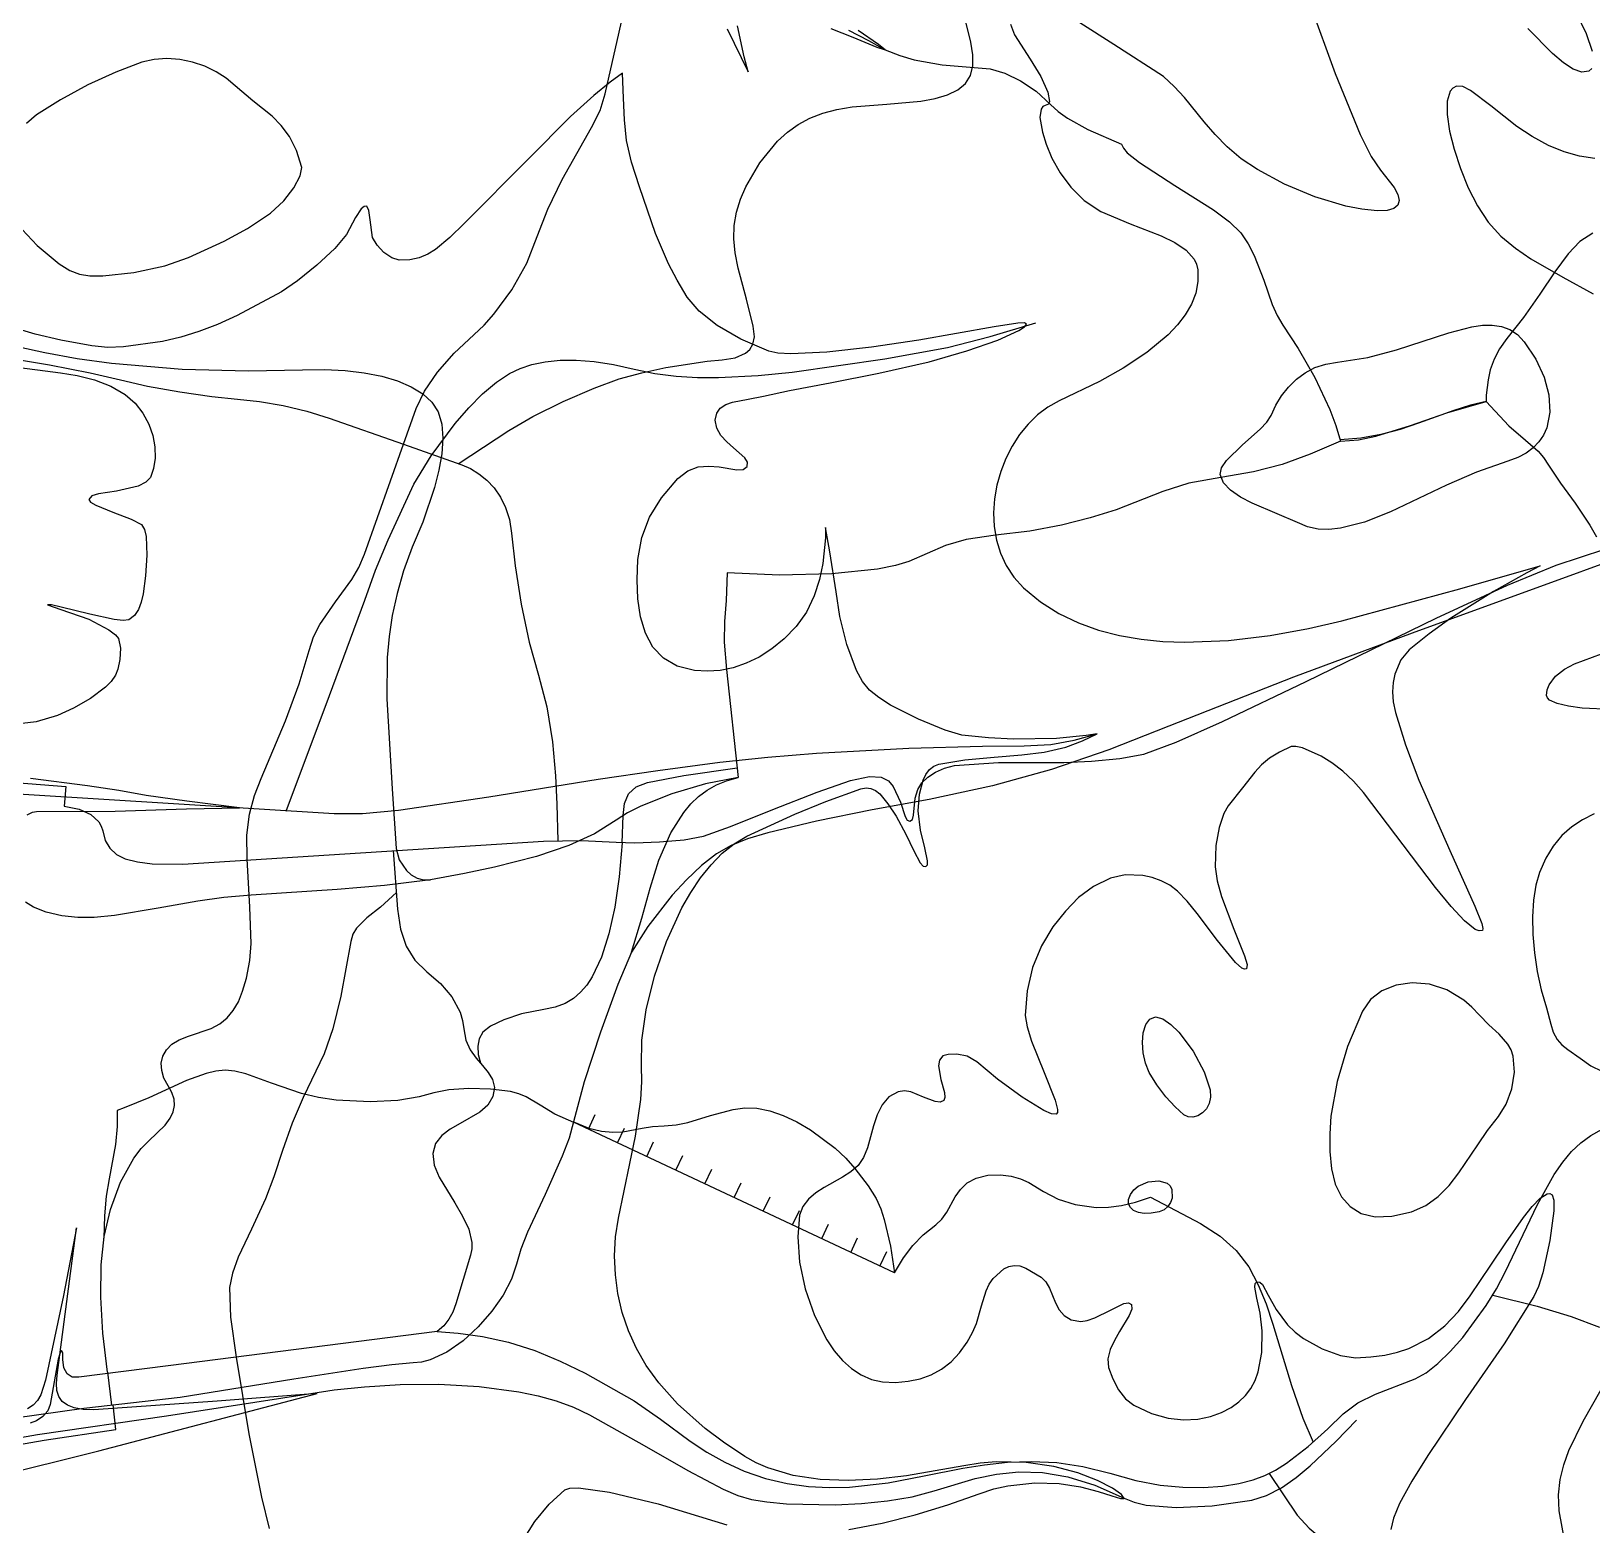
# Model space of a CAD drawing. Header units: inches. Extents: x 14835060 to 15200370, y 4673777 to 4962097.
# Drawn here: x 14957564 to 14982426, y 4764464 to 4788259 of the extents above; entities that cross this region are included whole.
import ezdxf

# ---------------------------------------------------------------- set-up
doc = ezdxf.new("R2010")
doc.units = ezdxf.units.IN
doc.header["$MEASUREMENT"] = 0
for name, color, linetype in [('1000m', 7, 'Continuous'), ('100m', 7, 'Continuous'), ('200m', 7, 'Continuous'), ('500m', 7, 'Continuous'), ('8x', 7, 'Continuous'), ('8xx', 7, 'Continuous'), ('8xxÃ¦Â·Âµ', 7, 'Continuous'), ('8xÃ¦Â·Âµ', 7, 'Continuous'), ('Ã¥Â·ÂžÃ¥Â¢Âƒ', 7, 'Continuous'), ('Ã¦Â²Â³Ã¥Â·ÂÃ£ÂƒÂ»Ã¦Â¹Â–Ã¦Â²Â¼', 7, 'Continuous'), ('Ã¦ÂžÂ—Ã©ÂÂ“', 7, 'Continuous'), ('Ã§Â¦Â¾Ã¥Â·ÂžÃ¥Â¸Â‚Ã©ÂÂ“', 7, 'Continuous'), ('Ã§ÂµÂ‚Ã¥ÂÂ—Ã§Â·Âš', 7, 'Continuous'), ('Ã§ÂºÂœÃ¨Â»ÂŠÃ£ÂƒÂ»Ã§Â´Â¢Ã©ÂÂ“', 7, 'Continuous'), ('Ã¨Â‡ÂªÃ¨Â½Â‰Ã¨Â»ÂŠÃ©ÂÂ“Ã£ÂƒÂ»Ã§Â™Â»Ã¥Â±Â±Ã©ÂÂ“', 7, 'Continuous')]:
    doc.layers.add(name, color=color, linetype=linetype)

msp = doc.modelspace()

# ---------------------------------------------------------------- linework, layer by layer
at = {"layer": '1000m'}
for points in [[(14982473, 4786233), (14982232, 4786269), (14981985, 4786336), (14981738, 4786436), (14981475, 4786581), (14981233, 4786743), (14980817, 4787068), (14980494, 4787313), (14980370, 4787376), (14980270, 4787383), (14980213, 4787353), (14980170, 4787302), (14980122, 4787146), (14980120, 4786930), (14980158, 4786668), (14980231, 4786377), (14980333, 4786071), (14980459, 4785765), (14980604, 4785475), (14980775, 4785218), (14980979, 4784995), (14981208, 4784802), (14981454, 4784632), (14981964, 4784341), (14982446, 4784075)], [(14978374, 4782986), (14978856, 4783059), (14979316, 4783180), (14980150, 4783455), (14980515, 4783549), (14980683, 4783573), (14980840, 4783576), (14980986, 4783555), (14981120, 4783507), (14981241, 4783427), (14981350, 4783312), (14981532, 4783035), (14981666, 4782749), (14981744, 4782464), (14981760, 4782190), (14981709, 4781938), (14981656, 4781823), (14981584, 4781717), (14981492, 4781621), (14981379, 4781537), (14981245, 4781466), (14981089, 4781410), (14980591, 4781235), (14980112, 4781026), (14979218, 4780603), (14978806, 4780439), (14978421, 4780339), (14978239, 4780320), (14978065, 4780327), (14977898, 4780363), (14977739, 4780430), (14977415, 4780571), (14977015, 4780739), (14976827, 4780837), (14976669, 4780945), (14976556, 4781065), (14976505, 4781198), (14976528, 4781305), (14976605, 4781422), (14976862, 4781670), (14977142, 4781917), (14977251, 4782031), (14977317, 4782135), (14977392, 4782299), (14977485, 4782451), (14977594, 4782590), (14977719, 4782713), (14977860, 4782817), (14978016, 4782899), (14978188, 4782956), (14978374, 4782986)], [(14981706, 4777676), (14981716, 4777765), (14981745, 4777847), (14981847, 4777986), (14981990, 4778096), (14982150, 4778178), (14982583, 4778338)], [(14982736, 4777450), (14982275, 4777474), (14982057, 4777503), (14981876, 4777546), (14981752, 4777603), (14981718, 4777638), (14981706, 4777676)], [(14982465, 4775791), (14982278, 4775697), (14982106, 4775582), (14981950, 4775443), (14981812, 4775277), (14981693, 4775084), (14981594, 4774858), (14981536, 4774653), (14981499, 4774415), (14981483, 4774151), (14981487, 4773870), (14981512, 4773576), (14981556, 4773279), (14981620, 4772986), (14981703, 4772702), (14981771, 4772441), (14981811, 4772313), (14981873, 4772196), (14981951, 4772108), (14982045, 4772035), (14982242, 4771896)], [(14980635, 4772582), (14980514, 4772712), (14980387, 4772822), (14980117, 4772985), (14979839, 4773075), (14979565, 4773099), (14979309, 4773063), (14979082, 4772972), (14978899, 4772831), (14978772, 4772648), (14978535, 4772082), (14978367, 4771528), (14978270, 4770973), (14978251, 4770693), (14978251, 4770408), (14978278, 4770133), (14978339, 4769892), (14978437, 4769690), (14978574, 4769532), (14978752, 4769424), (14978974, 4769370), (14979241, 4769378), (14979556, 4769451), (14979783, 4769552), (14979979, 4769695), (14980152, 4769871), (14980310, 4770072), (14980609, 4770518), (14980765, 4770746), (14980937, 4770966), (14981063, 4771165), (14981153, 4771411), (14981194, 4771676), (14981174, 4771932), (14981140, 4772029), (14981088, 4772119), (14980948, 4772278), (14980786, 4772428), (14980635, 4772582)], [(14975375, 4771670), (14975314, 4771818), (14975278, 4771982), (14975266, 4772148), (14975280, 4772303), (14975319, 4772432), (14975383, 4772520), (14975474, 4772555), (14975591, 4772522), (14975721, 4772432), (14975848, 4772310), (14976077, 4772007), (14976253, 4771680), (14976347, 4771394), (14976353, 4771278), (14976331, 4771176), (14976285, 4771091), (14976223, 4771025), (14976150, 4770979), (14976072, 4770958), (14975996, 4770963), (14975927, 4770997), (14975790, 4771121), (14975642, 4771284), (14975498, 4771471), (14975375, 4771670)], [(14982242, 4771896), (14982411, 4771776), (14982584, 4771689)], [(14975531, 4769449), (14975406, 4769426), (14975296, 4769423), (14975202, 4769439), (14975127, 4769471), (14975075, 4769518), (14975047, 4769578), (14975046, 4769647), (14975075, 4769725), (14975129, 4769798), (14975197, 4769856), (14975360, 4769928), (14975527, 4769943), (14975663, 4769905), (14975709, 4769864), (14975737, 4769807), (14975741, 4769669), (14975716, 4769599), (14975673, 4769535), (14975611, 4769483), (14975531, 4769449)], [(14982575, 4762867), (14982328, 4763310), (14982131, 4763763), (14981989, 4764223), (14981907, 4764686), (14981897, 4764942), (14981922, 4765184), (14981978, 4765418), (14982060, 4765648), (14982288, 4766113), (14982573, 4766618)]]:
    msp.add_lwpolyline(points, dxfattribs=at)
at = {"layer": '100m'}
for points in [[(14957500, 4775774), (14957583, 4775816), (14957647, 4775826), (14958899, 4775834), (14960038, 4775871), (14960883, 4775885), (14960041, 4775991), (14959396, 4776083), (14958962, 4776162), (14958463, 4776238), (14957551, 4776352)], [(14956950, 4765222), (14958643, 4765641), (14962121, 4766555), (14960528, 4766431), (14958561, 4766297), (14958389, 4766302), (14958250, 4766326), (14958140, 4766368), (14958059, 4766429), (14958003, 4766507), (14957972, 4766603), (14957964, 4766716), (14957977, 4766846), (14958287, 4769194), (14958076, 4768116), (14957793, 4766769), (14957715, 4766536), (14957662, 4766445), (14957594, 4766370), (14957504, 4766311)]]:
    msp.add_lwpolyline(points, dxfattribs=at)
at = {"layer": '200m'}
for points in [[(14968652, 4788299), (14968984, 4787610), (14968920, 4787852), (14968815, 4788342)], [(14970303, 4788304), (14970655, 4788162), (14971038, 4788006), (14971170, 4787964), (14971064, 4788048), (14970738, 4788269)], [(14970590, 4764387), (14971119, 4764488), (14971647, 4764622), (14972165, 4764781), (14972665, 4764958), (14972898, 4765034), (14973125, 4765086), (14973553, 4765133), (14973941, 4765119), (14974281, 4765066), (14974564, 4764995), (14974779, 4764927), (14974920, 4764883), (14974977, 4764884), (14974935, 4764947), (14974790, 4765047), (14974553, 4765168), (14974238, 4765289), (14973855, 4765392), (14973417, 4765458), (14972935, 4765468), (14972681, 4765446), (14972421, 4765403), (14971510, 4765242), (14971044, 4765191), (14970581, 4765170), (14970131, 4765187), (14969701, 4765251), (14969300, 4765370), (14969112, 4765453), (14968935, 4765553), (14968591, 4765781), (14968300, 4765997), (14967858, 4766388), (14967561, 4766724), (14967363, 4767003), (14967206, 4767274), (14967079, 4767556), (14966980, 4767848), (14966911, 4768146), (14966870, 4768447), (14966858, 4768750), (14966874, 4769050), (14966918, 4769347), (14967191, 4770654), (14967277, 4771241), (14967293, 4771518), (14967285, 4771783), (14967290, 4772184), (14967360, 4772670), (14967492, 4773206), (14967683, 4773757), (14967928, 4774290), (14968071, 4774538), (14968226, 4774769), (14968394, 4774979), (14968573, 4775162), (14968764, 4775314), (14968966, 4775432), (14969730, 4775783), (14970223, 4775986), (14970779, 4776191), (14970863, 4776206), (14970941, 4776196), (14971013, 4776161), (14971081, 4776107), (14971210, 4775950), (14971342, 4775751), (14971498, 4775468), (14971623, 4775201), (14971726, 4775008), (14971773, 4774958), (14971817, 4774949), (14971844, 4774980), (14971845, 4775044), (14971798, 4775250), (14971730, 4775528), (14971695, 4775836), (14971713, 4776101), (14971772, 4776327), (14971818, 4776419), (14971875, 4776495), (14971944, 4776550), (14972025, 4776582), (14972440, 4776650), (14972904, 4776694), (14973348, 4776730), (14973702, 4776771), (14974046, 4776854), (14974313, 4776951), (14974547, 4777065), (14974372, 4777038), (14973900, 4776993), (14973213, 4776979), (14972814, 4776999), (14972391, 4777046), (14972124, 4777125), (14971701, 4777296), (14971255, 4777521), (14971066, 4777641), (14970921, 4777760), (14970809, 4777900), (14970711, 4778075), (14970555, 4778489), (14970448, 4778932), (14970386, 4779328), (14970288, 4779963), (14970219, 4780353), (14970218, 4780186), (14970176, 4779778), (14970123, 4779525), (14970038, 4779262), (14969916, 4779005), (14969749, 4778773), (14969559, 4778580), (14969362, 4778418), (14969160, 4778288), (14968955, 4778189), (14968748, 4778118), (14968541, 4778076), (14968336, 4778061), (14968133, 4778073), (14967856, 4778142), (14967637, 4778269), (14967469, 4778447), (14967349, 4778669), (14967270, 4778927), (14967227, 4779213), (14967215, 4779520), (14967229, 4779840), (14967290, 4780194), (14967415, 4780515), (14967606, 4780822), (14967866, 4781134), (14968022, 4781257), (14968189, 4781317), (14968359, 4781330), (14968524, 4781316), (14968807, 4781272), (14968908, 4781277), (14968972, 4781325), (14968977, 4781391), (14968932, 4781461), (14968750, 4781622), (14968645, 4781715), (14968551, 4781818), (14968485, 4781934), (14968461, 4782063), (14968484, 4782172), (14968542, 4782253), (14968629, 4782310), (14968737, 4782349), (14968986, 4782398), (14969230, 4782446), (14969645, 4782536), (14970293, 4782658), (14971070, 4782810), (14971869, 4782992), (14972471, 4783164), (14972964, 4783339), (14973297, 4783491), (14973389, 4783550), (14973422, 4783594), (14973386, 4783612), (14973283, 4783607), (14972906, 4783548), (14971705, 4783334), (14970950, 4783224), (14970241, 4783148), (14969666, 4783120), (14969457, 4783131), (14969315, 4783160), (14968867, 4783355), (14968494, 4783572), (14968207, 4783800), (14968016, 4784023), (14967852, 4784295), (14967715, 4784555), (14967508, 4785036), (14967254, 4785778), (14967125, 4786174), (14967049, 4786517), (14967013, 4786845), (14967002, 4787194), (14966982, 4787590), (14966786, 4787447), (14966528, 4787235), (14966153, 4786900), (14965484, 4786226), (14964459, 4785197), (14964232, 4784972), (14964003, 4784779), (14963880, 4784704), (14963745, 4784649), (14963595, 4784617), (14963428, 4784613), (14963310, 4784649), (14963184, 4784734), (14963074, 4784848), (14963003, 4784973), (14962964, 4785253), (14962942, 4785402), (14962908, 4785474), (14962867, 4785468), (14962822, 4785429), (14962729, 4785290), (14962587, 4785019), (14962399, 4784796), (14962114, 4784532), (14961807, 4784283), (14961552, 4784108), (14960843, 4783727), (14960532, 4783586), (14960236, 4783473), (14959947, 4783384), (14959657, 4783317), (14959033, 4783229), (14958782, 4783222), (14958531, 4783244), (14958034, 4783336), (14958034, 4783336), (14957629, 4783433), (14957241, 4783549)], [(14957253, 4782915), (14958031, 4782817), (14958295, 4782774), (14958570, 4782703), (14958834, 4782604), (14959063, 4782473)], [(14959063, 4782473), (14959220, 4782334), (14959344, 4782174), (14959436, 4782000), (14959499, 4781818), (14959532, 4781635), (14959536, 4781458), (14959514, 4781294), (14959465, 4781151), (14959392, 4781072), (14959266, 4781012), (14958920, 4780933), (14958633, 4780890), (14958530, 4780856), (14958482, 4780797), (14958510, 4780755), (14958595, 4780706), (14958865, 4780596), (14959155, 4780487), (14959323, 4780400), (14959366, 4780321), (14959393, 4780207), (14959408, 4779911), (14959386, 4779583), (14959345, 4779295), (14959317, 4779165), (14959274, 4779048), (14959211, 4778952), (14959118, 4778882), (14959029, 4778870), (14958884, 4778886), (14958499, 4778969), (14958043, 4779084), (14957888, 4779118), (14957825, 4779118), (14958033, 4779045), (14958481, 4778890), (14958800, 4778720), (14958907, 4778641), (14958956, 4778585), (14958984, 4778428), (14958973, 4778251), (14958942, 4778094), (14958909, 4777999), (14958840, 4777901), (14958746, 4777806), (14958506, 4777629), (14958237, 4777476), (14957984, 4777358), (14957642, 4777258), (14957196, 4777201)], [(14965405, 4764227), (14965589, 4764518), (14965813, 4764794), (14966064, 4765021), (14966142, 4765045), (14966284, 4765050), (14966774, 4764984), (14967554, 4764797), (14968646, 4764463)]]:
    msp.add_lwpolyline(points, dxfattribs=at)
at = {"layer": '500m'}
for points in [[(14982591, 4791112), (14982207, 4791138), (14981911, 4791201), (14981576, 4791298), (14980878, 4791530), (14980284, 4791709), (14980079, 4791740), (14980009, 4791735), (14979964, 4791712), (14979951, 4791674), (14979963, 4791617), (14980052, 4791454), (14980415, 4790988), (14980878, 4790450), (14981267, 4789976), (14981744, 4789285), (14981974, 4788913), (14982177, 4788551), (14982335, 4788221), (14982432, 4787942)], [(14977940, 4788678), (14978338, 4787583), (14978737, 4786611), (14978912, 4786260), (14979059, 4786045), (14979280, 4785771), (14979338, 4785658), (14979358, 4785563), (14979337, 4785488), (14979273, 4785434), (14979164, 4785404), (14979008, 4785399), (14978760, 4785423), (14978510, 4785470), (14978011, 4785619), (14977532, 4785822), (14977098, 4786053), (14976839, 4786225), (14976618, 4786414), (14976425, 4786612), (14976252, 4786813), (14975935, 4787203), (14975774, 4787379), (14975600, 4787535), (14974809, 4788045), (14974267, 4788392)], [(14973163, 4788371), (14973229, 4788203), (14973480, 4787814), (14973646, 4787536), (14973761, 4787287), (14973787, 4787141), (14973768, 4787094), (14973716, 4787075), (14973680, 4787058), (14973656, 4787015), (14973635, 4786884), (14973674, 4786651), (14973734, 4786458), (14973826, 4786236), (14973954, 4786002), (14974124, 4785772), (14974338, 4785562), (14974602, 4785389), (14975074, 4785190), (14975566, 4784997), (14975784, 4784890), (14975963, 4784768), (14976090, 4784626), (14976129, 4784546), (14976150, 4784459), (14976152, 4784269), (14976117, 4784086), (14976048, 4783910), (14975949, 4783740), (14975824, 4783579), (14975679, 4783424), (14975339, 4783140), (14974962, 4782890), (14974582, 4782677), (14973941, 4782368), (14973762, 4782270), (14973596, 4782146), (14973445, 4781999), (14973309, 4781832), (14973190, 4781649), (14973090, 4781452), (14973009, 4781244), (14972949, 4781028), (14972911, 4780808), (14972896, 4780586), (14972906, 4780366), (14972942, 4780150), (14973005, 4779941), (14973097, 4779744), (14973219, 4779560), (14973372, 4779392), (14973644, 4779168), (14973936, 4778983), (14974246, 4778834), (14974569, 4778717), (14974904, 4778630), (14975246, 4778571), (14975594, 4778536), (14975943, 4778523), (14976636, 4778550), (14977300, 4778631), (14977911, 4778743), (14978444, 4778863), (14980322, 4779374), (14981605, 4779741), (14981390, 4779630), (14980860, 4779332), (14980180, 4778905), (14979836, 4778660), (14979519, 4778403), (14979385, 4778243), (14979289, 4778018), (14979262, 4777884), (14979253, 4777736), (14979263, 4777575), (14979297, 4777403), (14979459, 4776887), (14979673, 4776326), (14980162, 4775208), (14980565, 4774319), (14980672, 4774045), (14980691, 4773966), (14980683, 4773930), (14980632, 4773925), (14980567, 4773950), (14980398, 4774085), (14980185, 4774313), (14979937, 4774615), (14978787, 4776132), (14978629, 4776312), (14978459, 4776469), (14978284, 4776601), (14978113, 4776708), (14977817, 4776841), (14977709, 4776865), (14977637, 4776861), (14977448, 4776773), (14977293, 4776676), (14977166, 4776570), (14977057, 4776456), (14976860, 4776203), (14976634, 4775920), (14976563, 4775794), (14976490, 4775575), (14976437, 4775285), (14976424, 4774947), (14976456, 4774722), (14976526, 4774471), (14976721, 4773955), (14976893, 4773528), (14976933, 4773389), (14976924, 4773320), (14976924, 4773320), (14976893, 4773313), (14976853, 4773330), (14976747, 4773423), (14976465, 4773772), (14976138, 4774205), (14975977, 4774401), (14975828, 4774557), (14975702, 4774653), (14975565, 4774725), (14975420, 4774776), (14975273, 4774807), (14974992, 4774816), (14974758, 4774767), (14974488, 4774632), (14974251, 4774455), (14974039, 4774239), (14973841, 4773989), (14973658, 4773687), (14973518, 4773344), (14973429, 4772971), (14973401, 4772576), (14973430, 4772395), (14973501, 4772171), (14973703, 4771670), (14973878, 4771230), (14973914, 4771081), (14973912, 4771034), (14973893, 4771007), (14973819, 4771009), (14973695, 4771062), (14973349, 4771277), (14972960, 4771564), (14972631, 4771837), (14972476, 4771927), (14972312, 4771962), (14972171, 4771958), (14972088, 4771933), (14972035, 4771866), (14972020, 4771775), (14972057, 4771558), (14972113, 4771351), (14972121, 4771273), (14972103, 4771224), (14972042, 4771197), (14971966, 4771205), (14971781, 4771278), (14971576, 4771359), (14971474, 4771376), (14971378, 4771363), (14971226, 4771279), (14971118, 4771152), (14971041, 4770996), (14970984, 4770822), (14970887, 4770468), (14970824, 4770313), (14970736, 4770187), (14970620, 4770088), (14970486, 4770000), (14970198, 4769837), (14970064, 4769750), (14969948, 4769651), (14969859, 4769535), (14969806, 4769395), (14969775, 4769050), (14969805, 4768649), (14969895, 4768222), (14970041, 4767798), (14970240, 4767408), (14970358, 4767235), (14970489, 4767082), (14970632, 4766952), (14970785, 4766850), (14970950, 4766778), (14971126, 4766742), (14971335, 4766733), (14971535, 4766749), (14971724, 4766789), (14971902, 4766854), (14972067, 4766945), (14972218, 4767062), (14972355, 4767204), (14972477, 4767373), (14972560, 4767526), (14972621, 4767673), (14972704, 4767950), (14972776, 4768191), (14972825, 4768295), (14972891, 4768386), (14973060, 4768541), (14973140, 4768581), (14973223, 4768597), (14973312, 4768587), (14973411, 4768554), (14973654, 4768411), (14973729, 4768335), (14973786, 4768235), (14973883, 4768002), (14973942, 4767890), (14974022, 4767796), (14974133, 4767730), (14974283, 4767702), (14974388, 4767717), (14974507, 4767760), (14974757, 4767885), (14974972, 4767987), (14975047, 4768001), (14975091, 4767975), (14975096, 4767899), (14975056, 4767799), (14974902, 4767545), (14974820, 4767401), (14974753, 4767255), (14974717, 4767109), (14974728, 4766971), (14974795, 4766787), (14974886, 4766616), (14974997, 4766472), (14975128, 4766370), (14975412, 4766239), (14975677, 4766163), (14975923, 4766135), (14976148, 4766146), (14976350, 4766189), (14976528, 4766254), (14976680, 4766334), (14976805, 4766422), (14976910, 4766522), (14976995, 4766636), (14977061, 4766763), (14977111, 4766902), (14977167, 4767210), (14977173, 4767552), (14977140, 4767833), (14977087, 4768075), (14977057, 4768251), (14977063, 4768306), (14977090, 4768334), (14977135, 4768331), (14977179, 4768290), (14977272, 4768124), (14977396, 4767892), (14977577, 4767647), (14977698, 4767533), (14977835, 4767430), (14978132, 4767265), (14978423, 4767160), (14978663, 4767124), (14978906, 4767137), (14979127, 4767167), (14979328, 4767213), (14979510, 4767274), (14979825, 4767434), (14980085, 4767635), (14980301, 4767864), (14980487, 4768109), (14980816, 4768600), (14981054, 4768953), (14981338, 4769360), (14981477, 4769536), (14981605, 4769667), (14981713, 4769735), (14981756, 4769739), (14981792, 4769720), (14981819, 4769633), (14981820, 4769467), (14981760, 4768993), (14981645, 4768477), (14981576, 4768260), (14981505, 4768101), (14981028, 4767349), (14980415, 4766460), (14979813, 4765567), (14979561, 4765160), (14979365, 4764803), (14979266, 4764571), (14979223, 4764388)], [(14982427, 4787665), (14982377, 4787621), (14982266, 4787607), (14982131, 4787655), (14981975, 4787757), (14981801, 4787904), (14981406, 4788303)], [(14961873, 4786088), (14961788, 4786359), (14961676, 4786580), (14961545, 4786759), (14961401, 4786907), (14961097, 4787150), (14960813, 4787386), (14960672, 4787508), (14960509, 4787614), (14960327, 4787701), (14960133, 4787767), (14959930, 4787808), (14959725, 4787823), (14959521, 4787810), (14959324, 4787765), (14958910, 4787608), (14958465, 4787402), (14958031, 4787167), (14957648, 4786924), (14957487, 4786786)], [(14957342, 4785187), (14957657, 4784847), (14958011, 4784553), (14958179, 4784449), (14958331, 4784388), (14958497, 4784363), (14958707, 4784362), (14959200, 4784415), (14959692, 4784520), (14960069, 4784651), (14960636, 4784913), (14961012, 4785115), (14961377, 4785360), (14961586, 4785556), (14961750, 4785765), (14961851, 4785954), (14961873, 4786088)]]:
    msp.add_lwpolyline(points, dxfattribs=at)
at = {"layer": '8x'}
msp.add_lwpolyline([(14955218, 4776455), (14958114, 4776227), (14958091, 4775913), (14958326, 4775863), (14958512, 4775780), (14958640, 4775664), (14958680, 4775594), (14958703, 4775517), (14958744, 4775367), (14958815, 4775243), (14958921, 4775144), (14959063, 4775073), (14959256, 4775024), (14959493, 4774994), (14959981, 4774988), (14965725, 4775355), (14966331, 4775366), (14966881, 4775337), (14967181, 4775327), (14967571, 4775342), (14967965, 4775378), (14968275, 4775433), (14968706, 4775587), (14969380, 4775857), (14970087, 4776136), (14970616, 4776321), (14970917, 4776384), (14971106, 4776376), (14971219, 4776317), (14971294, 4776225), (14971412, 4775976), (14971486, 4775747), (14971519, 4775687), (14971563, 4775671), (14971602, 4775698), (14971618, 4775768), (14971647, 4776040), (14971689, 4776176), (14971753, 4776286), (14971846, 4776375), (14971969, 4776455), (14972113, 4776520), (14972271, 4776558), (14972973, 4776607), (14973665, 4776609), (14974015, 4776608), (14974455, 4776628), (14974907, 4776670), (14975291, 4776741), (14975802, 4776932), (14976544, 4777262), (14977878, 4777899), (14979948, 4778909), (14981084, 4779435), (14981858, 4779754), (14983411, 4780264)], dxfattribs=at)
at = {"layer": '8xx'}
for points in [[(14966709, 4787262), (14967153, 4789230), (14967163, 4789322), (14967147, 4789415), (14967100, 4789503), (14967015, 4789578)], [(14958778, 4766895), (14958706, 4767518), (14958674, 4768091), (14958680, 4768606), (14958725, 4769055), (14958825, 4769487), (14958987, 4769921), (14959197, 4770303), (14959314, 4770459), (14959438, 4770582), (14959697, 4770831), (14959778, 4770941), (14959827, 4771045), (14959847, 4771146), (14959839, 4771246), (14959804, 4771349), (14959743, 4771457), (14959677, 4771580), (14959642, 4771702), (14959636, 4771820), (14959661, 4771931), (14959717, 4772032), (14959803, 4772120), (14959921, 4772192), (14960070, 4772246), (14960429, 4772369), (14960568, 4772446), (14960685, 4772540), (14960782, 4772655), (14960864, 4772796), (14960932, 4772966), (14960991, 4773171), (14961045, 4773456), (14961067, 4773724), (14961049, 4774304), (14961002, 4775075), (14961001, 4775450), (14961043, 4775783), (14961121, 4776082), (14961228, 4776354), (14961617, 4777271), (14961835, 4777860), (14961992, 4778391), (14962063, 4778611), (14962162, 4778809), (14962409, 4779170), (14962669, 4779525), (14962783, 4779717), (14962875, 4779927), (14963496, 4781677), (14963699, 4782250), (14963831, 4782525), (14964037, 4782825), (14964303, 4783131), (14964615, 4783424), (14964778, 4783576), (14964935, 4783749), (14965222, 4784141), (14965458, 4784565), (14965625, 4784986), (14965796, 4785426), (14966025, 4785897), (14966491, 4786725), (14966627, 4786993), (14966709, 4787262)], [(14956638, 4783145), (14957857, 4782941), (14958502, 4782818), (14958985, 4782706), (14959415, 4782606), (14959932, 4782512), (14960442, 4782437), (14960851, 4782394), (14961201, 4782358), (14961576, 4782296), (14961954, 4782208), (14962310, 4782094), (14963496, 4781677), (14964422, 4781350), (14964560, 4781290), (14964694, 4781209), (14964821, 4781107), (14964938, 4780982), (14965039, 4780836), (14965122, 4780668), (14965182, 4780477), (14965215, 4780264), (14965273, 4779741), (14965369, 4779132), (14965496, 4778523), (14965646, 4778000), (14965778, 4777497), (14965866, 4776937), (14965916, 4776394), (14965938, 4775943), (14965953, 4775361)], [(14966979, 4775327), (14966931, 4774788), (14966861, 4774304), (14966767, 4773876), (14966648, 4773506), (14966502, 4773195), (14966416, 4773063), (14966317, 4772947), (14966202, 4772850), (14966068, 4772771), (14965912, 4772712), (14965731, 4772675), (14965376, 4772604), (14965091, 4772510), (14964883, 4772407), (14964759, 4772310), (14964700, 4772208), (14964677, 4772088), (14964686, 4771957), (14964720, 4771822)], [(14963329, 4775204), (14963401, 4774274), (14963448, 4773952), (14963537, 4773682), (14963675, 4773457), (14963868, 4773273), (14964082, 4773089), (14964266, 4772873), (14964397, 4772630), (14964436, 4772500), (14964454, 4772365), (14964487, 4772182), (14964559, 4772030), (14964653, 4771899), (14964754, 4771781), (14964846, 4771670), (14964915, 4771556), (14964945, 4771431), (14964920, 4771287), (14964837, 4771148), (14964711, 4771036), (14964396, 4770855), (14964239, 4770765), (14964104, 4770663), (14964006, 4770537), (14963961, 4770379), (14963984, 4770195), (14964064, 4770001), (14964312, 4769592), (14964437, 4769382), (14964535, 4769171), (14964584, 4768962), (14964584, 4768859), (14964564, 4768758), (14964326, 4767982), (14964279, 4767853), (14964217, 4767737), (14964136, 4767635), (14964032, 4767543), (14959743, 4766997), (14958324, 4766813), (14958216, 4766817), (14958135, 4766870), (14958085, 4766966), (14958070, 4767096), (14958066, 4767205), (14958048, 4767239), (14958023, 4767204), (14957995, 4767103), (14957867, 4766381), (14957829, 4766279), (14957751, 4766189), (14957650, 4766121), (14957545, 4766084)], [(14964032, 4767543), (14964367, 4767515), (14964753, 4767463), (14965167, 4767375), (14965587, 4767241), (14965993, 4767069), (14966388, 4766879), (14967171, 4766436), (14967589, 4766144), (14968062, 4765796), (14968327, 4765622), (14968613, 4765459), (14968923, 4765316), (14969260, 4765200), (14969607, 4765120), (14969947, 4765073), (14970278, 4765056), (14970600, 4765064), (14971217, 4765133), (14971792, 4765242), (14972404, 4765366), (14972749, 4765420), (14973116, 4765459), (14973502, 4765473), (14973904, 4765454), (14974319, 4765394), (14974745, 4765284), (14975162, 4765170), (14975552, 4765097), (14975912, 4765061), (14976242, 4765057), (14976540, 4765079), (14976803, 4765121), (14977029, 4765179), (14977218, 4765248), (14977389, 4765334), (14977564, 4765445), (14977907, 4765711), (14978218, 4765992), (14978466, 4766232), (14978700, 4766408), (14978978, 4766545), (14979612, 4766790), (14979786, 4766887), (14979975, 4767034), (14980172, 4767223), (14980370, 4767446), (14980745, 4767955), (14980908, 4768223), (14981047, 4768489), (14981559, 4769564), (14981827, 4770043), (14981964, 4770243), (14982103, 4770409), (14982249, 4770547), (14982411, 4770666), (14982590, 4770766)], [(14960830, 4767132), (14961033, 4765914), (14961233, 4764902), (14961356, 4764407)], [(14977284, 4765278), (14977734, 4764618), (14977922, 4764411), (14978177, 4764199), (14978451, 4763977), (14978700, 4763742), (14979660, 4762744), (14980255, 4762101), (14980503, 4761813), (14980687, 4761575)]]:
    msp.add_lwpolyline(points, dxfattribs=at)
at = {"layer": '8xxÃ¦Â·Âµ'}
for points in [[(14958778, 4766895), (14958706, 4767518), (14958674, 4768091), (14958680, 4768606), (14958725, 4769055), (14958825, 4769487), (14958987, 4769921), (14959197, 4770303), (14959314, 4770459), (14959438, 4770582), (14959697, 4770831), (14959778, 4770941), (14959827, 4771045), (14959847, 4771146), (14959839, 4771246), (14959804, 4771349), (14959743, 4771457), (14959677, 4771580), (14959642, 4771702), (14959636, 4771820), (14959661, 4771931), (14959717, 4772032), (14959803, 4772120), (14959921, 4772192), (14960070, 4772246), (14960429, 4772369), (14960568, 4772446), (14960685, 4772540), (14960782, 4772655), (14960864, 4772796), (14960932, 4772966), (14960991, 4773171), (14961045, 4773456), (14961067, 4773724), (14961049, 4774304), (14961002, 4775075), (14961001, 4775450), (14961043, 4775783), (14961121, 4776082), (14961228, 4776354), (14961617, 4777271), (14961835, 4777860), (14961992, 4778391), (14962063, 4778611), (14962162, 4778809), (14962409, 4779170), (14962669, 4779525), (14962783, 4779717), (14962875, 4779927), (14963496, 4781677), (14963699, 4782250), (14963831, 4782525), (14964037, 4782825), (14964303, 4783131), (14964615, 4783424), (14964778, 4783576), (14964935, 4783749), (14965222, 4784141), (14965458, 4784565), (14965625, 4784986), (14965796, 4785426), (14966025, 4785897), (14966491, 4786725), (14966627, 4786993), (14966709, 4787262)], [(14956638, 4783145), (14957857, 4782941), (14958502, 4782818), (14958985, 4782706), (14959415, 4782606), (14959932, 4782512), (14960442, 4782437), (14960851, 4782394), (14961201, 4782358), (14961576, 4782296), (14961954, 4782208), (14962310, 4782094), (14963496, 4781677), (14964422, 4781350), (14964560, 4781290), (14964694, 4781209), (14964821, 4781107), (14964938, 4780982), (14965039, 4780836), (14965122, 4780668), (14965182, 4780477), (14965215, 4780264), (14965273, 4779741), (14965369, 4779132), (14965496, 4778523), (14965646, 4778000), (14965778, 4777497), (14965866, 4776937), (14965916, 4776394), (14965938, 4775943), (14965953, 4775361)], [(14966979, 4775327), (14966931, 4774788), (14966861, 4774304), (14966767, 4773876), (14966648, 4773506), (14966502, 4773195), (14966416, 4773063), (14966317, 4772947), (14966202, 4772850), (14966068, 4772771), (14965912, 4772712), (14965731, 4772675), (14965376, 4772604), (14965091, 4772510), (14964883, 4772407), (14964759, 4772310), (14964700, 4772208), (14964677, 4772088), (14964686, 4771957), (14964720, 4771822)], [(14963329, 4775204), (14963401, 4774274), (14963448, 4773952), (14963537, 4773682), (14963675, 4773457), (14963868, 4773273), (14964082, 4773089), (14964266, 4772873), (14964397, 4772630), (14964436, 4772500), (14964454, 4772365), (14964487, 4772182), (14964559, 4772030), (14964653, 4771899), (14964754, 4771781), (14964846, 4771670), (14964915, 4771556), (14964945, 4771431), (14964920, 4771287), (14964837, 4771148), (14964711, 4771036), (14964396, 4770855), (14964239, 4770765), (14964104, 4770663), (14964006, 4770537), (14963961, 4770379), (14963984, 4770195), (14964064, 4770001), (14964312, 4769592), (14964437, 4769382), (14964535, 4769171), (14964584, 4768962), (14964584, 4768859), (14964564, 4768758), (14964326, 4767982), (14964279, 4767853), (14964217, 4767737), (14964136, 4767635), (14964032, 4767543), (14959743, 4766997), (14958324, 4766813), (14958216, 4766817), (14958135, 4766870), (14958085, 4766966), (14958070, 4767096), (14958066, 4767205), (14958048, 4767239), (14958023, 4767204), (14957995, 4767103), (14957867, 4766381), (14957829, 4766279), (14957751, 4766189), (14957650, 4766121), (14957545, 4766084)], [(14964032, 4767543), (14964367, 4767515), (14964753, 4767463), (14965167, 4767375), (14965587, 4767241), (14965993, 4767069), (14966388, 4766879), (14967171, 4766436), (14967589, 4766144), (14968062, 4765796), (14968327, 4765622), (14968613, 4765459), (14968923, 4765316), (14969260, 4765200), (14969607, 4765120), (14969947, 4765073), (14970278, 4765056), (14970600, 4765064), (14971217, 4765133), (14971792, 4765242), (14972404, 4765366), (14972749, 4765420), (14973116, 4765459), (14973502, 4765473), (14973904, 4765454), (14974319, 4765394), (14974745, 4765284), (14975162, 4765170), (14975552, 4765097), (14975912, 4765061), (14976242, 4765057), (14976540, 4765079), (14976803, 4765121), (14977029, 4765179), (14977218, 4765248), (14977389, 4765334), (14977564, 4765445), (14977907, 4765711), (14978218, 4765992), (14978466, 4766232), (14978700, 4766408), (14978978, 4766545), (14979612, 4766790), (14979786, 4766887), (14979975, 4767034), (14980172, 4767223), (14980370, 4767446), (14980745, 4767955), (14980908, 4768223), (14981047, 4768489), (14981559, 4769564), (14981827, 4770043), (14981964, 4770243), (14982103, 4770409), (14982249, 4770547), (14982411, 4770666), (14982590, 4770766)], [(14960830, 4767132), (14961033, 4765914), (14961233, 4764902), (14961356, 4764407)], [(14977284, 4765278), (14977734, 4764618), (14977922, 4764411), (14978177, 4764199), (14978451, 4763977), (14978700, 4763742), (14979660, 4762744), (14980255, 4762101), (14980503, 4761813), (14980687, 4761575)]]:
    msp.add_lwpolyline(points, dxfattribs=at)
at = {"layer": '8xÃ¦Â·Âµ'}
msp.add_lwpolyline([(14955218, 4776455), (14958114, 4776227), (14958091, 4775913), (14958326, 4775863), (14958512, 4775780), (14958640, 4775664), (14958680, 4775594), (14958703, 4775517), (14958744, 4775367), (14958815, 4775243), (14958921, 4775144), (14959063, 4775073), (14959256, 4775024), (14959493, 4774994), (14959981, 4774988), (14965725, 4775355), (14966331, 4775366), (14966881, 4775337), (14967181, 4775327), (14967571, 4775342), (14967965, 4775378), (14968275, 4775433), (14968706, 4775587), (14969380, 4775857), (14970087, 4776136), (14970616, 4776321), (14970917, 4776384), (14971106, 4776376), (14971219, 4776317), (14971294, 4776225), (14971412, 4775976), (14971486, 4775747), (14971519, 4775687), (14971563, 4775671), (14971602, 4775698), (14971618, 4775768), (14971647, 4776040), (14971689, 4776176), (14971753, 4776286), (14971846, 4776375), (14971969, 4776455), (14972113, 4776520), (14972271, 4776558), (14972973, 4776607), (14973665, 4776609), (14974015, 4776608), (14974455, 4776628), (14974907, 4776670), (14975291, 4776741), (14975802, 4776932), (14976544, 4777262), (14977878, 4777899), (14979948, 4778909), (14981084, 4779435), (14981858, 4779754)], dxfattribs=at)
at = {"layer": 'Ã¥Â·ÂžÃ¥Â¢Âƒ'}
msp.add_lwpolyline([(14970585, 4788278), (14970903, 4788113), (14971170, 4787964), (14971402, 4787870), (14971632, 4787801), (14972077, 4787724), (14972843, 4787658), (14973074, 4787588), (14973323, 4787470), (14973572, 4787305), (14973803, 4787093), (14973926, 4786980), (14974072, 4786876), (14974398, 4786694), (14974931, 4786457), (14974964, 4786393), (14975025, 4786322), (14975218, 4786165), (14975782, 4785802), (14976397, 4785414), (14976652, 4785224), (14976834, 4785045), (14976952, 4784870), (14977048, 4784683), (14977199, 4784290), (14977335, 4783907), (14977413, 4783732), (14977506, 4783575), (14977749, 4783203), (14978012, 4782741), (14978252, 4782233), (14978350, 4781977), (14978425, 4781726), (14978707, 4781751), (14978984, 4781806), (14979539, 4781975), (14980117, 4782178), (14980745, 4782360), (14981104, 4781972), (14981370, 4781741), (14981571, 4781566), (14981656, 4781468), (14981736, 4781346), (14981927, 4781057), (14982162, 4780739), (14982397, 4780390), (14982501, 4780204)], dxfattribs=at)
at = {"layer": 'Ã¦Â²Â³Ã¥Â·ÂÃ£ÂƒÂ»Ã¦Â¹Â–Ã¦Â²Â¼'}
for points in [[(14961626, 4775835), (14962314, 4777677), (14962880, 4779196), (14963051, 4779670), (14963248, 4780156), (14963660, 4781044), (14963934, 4781496), (14964318, 4782009), (14964534, 4782257), (14964755, 4782481), (14964974, 4782669), (14965185, 4782808), (14965351, 4782886), (14965540, 4782948), (14965752, 4782992), (14965988, 4783016), (14966247, 4783019), (14966531, 4782998), (14966839, 4782951), (14967171, 4782876), (14967501, 4782807), (14967838, 4782764), (14968178, 4782743), (14968513, 4782740), (14969145, 4782772), (14969686, 4782828), (14971161, 4783039), (14972160, 4783220), (14972839, 4783396), (14973569, 4783611)], [(14945476, 4777719), (14946668, 4777478), (14948593, 4777129), (14950706, 4776773), (14952461, 4776512), (14953347, 4776417), (14954541, 4776314), (14957439, 4776104), (14962389, 4775793), (14962843, 4775797), (14963414, 4775850), (14964853, 4776059), (14966597, 4776340), (14967548, 4776483), (14968533, 4776613), (14969298, 4776695), (14970073, 4776758), (14971544, 4776837), (14972721, 4776870), (14973383, 4776872), (14973808, 4776897), (14974181, 4776964), (14974547, 4777065)], [(14957057, 4765795), (14957664, 4765903), (14959720, 4766201), (14962018, 4766557), (14962390, 4766612), (14962874, 4766662), (14963440, 4766696), (14964059, 4766702), (14964700, 4766668), (14965333, 4766584), (14965638, 4766519), (14965929, 4766437), (14966203, 4766337), (14966457, 4766217), (14967328, 4765729), (14968027, 4765326), (14968586, 4765031), (14968823, 4764931), (14969037, 4764868), (14969282, 4764827), (14969599, 4764798), (14970372, 4764783), (14970790, 4764802), (14971204, 4764844), (14971597, 4764910), (14971948, 4765003), (14972604, 4765202), (14972944, 4765271), (14973300, 4765305), (14973676, 4765295), (14974078, 4765229), (14974510, 4765095), (14974978, 4764885), (14975134, 4764823), (14975327, 4764778), (14975805, 4764740), (14976378, 4764767), (14977009, 4764857), (14977245, 4764930), (14977482, 4765054), (14977715, 4765215), (14977941, 4765401), (14978351, 4765795), (14978679, 4766132)]]:
    msp.add_lwpolyline(points, dxfattribs=at)
at = {"layer": 'Ã¦ÂžÂ—Ã©ÂÂ“'}
msp.add_lwpolyline([(14964367, 4781366), (14965171, 4781896), (14965556, 4782119), (14966041, 4782357), (14966531, 4782571), (14966932, 4782719), (14967290, 4782817), (14967673, 4782899), (14968332, 4783000), (14968569, 4783022), (14968777, 4783056), (14968945, 4783130), (14969010, 4783190), (14969062, 4783271), (14969084, 4783391), (14969067, 4783558), (14968960, 4783990), (14968828, 4784484), (14968780, 4784726), (14968757, 4784952), (14968765, 4785164), (14968802, 4785375), (14968864, 4785581), (14968949, 4785782), (14969173, 4786163), (14969453, 4786505), (14969610, 4786651), (14969782, 4786773), (14969970, 4786873), (14970176, 4786951), (14970400, 4787012), (14970644, 4787055), (14971193, 4787099), (14971735, 4787142), (14971965, 4787185), (14972162, 4787245), (14972324, 4787325), (14972448, 4787427), (14972529, 4787553), (14972566, 4787706), (14972563, 4787885), (14972532, 4788085), (14972423, 4788538)], dxfattribs=at)
msp.add_lwpolyline([(14964367, 4781366), (14965171, 4781896), (14965556, 4782119), (14966041, 4782357), (14966531, 4782571), (14966932, 4782719), (14967290, 4782817), (14967673, 4782899), (14968332, 4783000), (14968569, 4783022), (14968777, 4783056), (14968945, 4783130), (14969010, 4783190), (14969062, 4783271), (14969084, 4783391), (14969067, 4783558), (14968960, 4783990), (14968828, 4784484), (14968780, 4784726), (14968757, 4784952), (14968765, 4785164), (14968802, 4785375), (14968864, 4785581), (14968949, 4785782), (14969173, 4786163), (14969453, 4786505), (14969610, 4786651), (14969782, 4786773), (14969970, 4786873), (14970176, 4786951), (14970400, 4787012), (14970644, 4787055), (14971193, 4787099), (14971735, 4787142), (14971965, 4787185), (14972162, 4787245), (14972324, 4787325), (14972448, 4787427), (14972529, 4787553), (14972566, 4787706), (14972563, 4787885), (14972532, 4788085), (14972423, 4788538)], dxfattribs=at)
at = {"layer": 'Ã§Â¦Â¾Ã¥Â·ÂžÃ¥Â¸Â‚Ã©ÂÂ“'}
msp.add_lwpolyline([(14958778, 4766895), (14958845, 4766369)], dxfattribs=at)
at = {"layer": 'Ã§ÂºÂœÃ¨Â»ÂŠÃ£ÂƒÂ»Ã§Â´Â¢Ã©ÂÂ“'}
for points in [[(14971318, 4768477), (14966205, 4770877)], [(14966440, 4770767), (14966549, 4770999)], [(14966904, 4770549), (14967013, 4770781)], [(14967369, 4770331), (14967478, 4770563)], [(14967834, 4770113), (14967943, 4770345)], [(14968298, 4769895), (14968407, 4770127)], [(14968763, 4769677), (14968872, 4769909)], [(14969227, 4769458), (14969336, 4769691)], [(14969692, 4769240), (14969801, 4769473)], [(14970157, 4769022), (14970266, 4769254)], [(14970621, 4768804), (14970730, 4769036)], [(14971086, 4768586), (14971195, 4768818)]]:
    msp.add_lwpolyline(points, dxfattribs=at)
at = {"layer": 'Ã§ÂµÂ‚Ã¥ÂÂ—Ã§Â·Âš'}
for points in [[(14956949, 4783318), (14957779, 4783138), (14958297, 4783044), (14958845, 4782970), (14959969, 4782877), (14961024, 4782846), (14961884, 4782862), (14962234, 4782869), (14962564, 4782854), (14962869, 4782818), (14963149, 4782762), (14963399, 4782686), (14963617, 4782592), (14963801, 4782480), (14963947, 4782351), (14964049, 4782194), (14964106, 4781999), (14964123, 4781775), (14964106, 4781527), (14964060, 4781263), (14963990, 4780989), (14963804, 4780437)], [(14956949, 4783318), (14957779, 4783138), (14958297, 4783044), (14958845, 4782970), (14959969, 4782877), (14961024, 4782846), (14961884, 4782862), (14962234, 4782869), (14962564, 4782854), (14962869, 4782818), (14963149, 4782762), (14963399, 4782686), (14963617, 4782592), (14963801, 4782480), (14963947, 4782351), (14964049, 4782194), (14964106, 4781999), (14964123, 4781775), (14964106, 4781527), (14964060, 4781263), (14963990, 4780989), (14963804, 4780437)], [(14984966, 4780636), (14979564, 4778667)], [(14963804, 4780437), (14963633, 4780039), (14963497, 4779661), (14963393, 4779300), (14963316, 4778952), (14963265, 4778614), (14963236, 4778282), (14963231, 4777624), (14963312, 4776190), (14963380, 4775239), (14963428, 4775055), (14963541, 4774885), (14963619, 4774817), (14963710, 4774767), (14963812, 4774740), (14963925, 4774740)], [(14963804, 4780437), (14963633, 4780039), (14963497, 4779661), (14963393, 4779300), (14963316, 4778952), (14963265, 4778614), (14963236, 4778282), (14963231, 4777624), (14963312, 4776190), (14963380, 4775239), (14963428, 4775055), (14963541, 4774885), (14963619, 4774817), (14963710, 4774767), (14963812, 4774740), (14963925, 4774740)], [(14979564, 4778667), (14977672, 4777965), (14975687, 4777185), (14974734, 4776812), (14973816, 4776498), (14972879, 4776236), (14971870, 4776020), (14970960, 4775853), (14970075, 4775676), (14969297, 4775488), (14968976, 4775390), (14968713, 4775288), (14968479, 4775153), (14968240, 4774966), (14968003, 4774741), (14967777, 4774494), (14967387, 4773993), (14967129, 4773584), (14966907, 4773071), (14966631, 4772314), (14966373, 4771518), (14966205, 4770883), (14966133, 4770624), (14966025, 4770338), (14965749, 4769726), (14965472, 4769126), (14965364, 4768854), (14965293, 4768614), (14965213, 4768379), (14965080, 4768124), (14964901, 4767865), (14964686, 4767617), (14964445, 4767395), (14964185, 4767215), (14963917, 4767092), (14963782, 4767057), (14963648, 4767042), (14963310, 4767014), (14962853, 4766956), (14961749, 4766786), (14959938, 4766493), (14958402, 4766315), (14957310, 4766160)], [(14979564, 4778667), (14977672, 4777965), (14975687, 4777185), (14974734, 4776812), (14973816, 4776498), (14972879, 4776236), (14971870, 4776020), (14970960, 4775853), (14970075, 4775676), (14969297, 4775488), (14968976, 4775390), (14968713, 4775288), (14968479, 4775153), (14968240, 4774966), (14968003, 4774741), (14967777, 4774494), (14967387, 4773993), (14967129, 4773584), (14966907, 4773071), (14966631, 4772314), (14966373, 4771518), (14966205, 4770883), (14966133, 4770624), (14966025, 4770338), (14965749, 4769726), (14965472, 4769126), (14965364, 4768854), (14965293, 4768614), (14965213, 4768379), (14965080, 4768124), (14964901, 4767865), (14964686, 4767617), (14964445, 4767395), (14964185, 4767215), (14963917, 4767092), (14963782, 4767057), (14963648, 4767042), (14963310, 4767014), (14962853, 4766956), (14961749, 4766786), (14959938, 4766493), (14958402, 4766315), (14957310, 4766160)], [(14968825, 4776368), (14968304, 4776267), (14967770, 4776111), (14967278, 4775914), (14967064, 4775805), (14966881, 4775689), (14966535, 4775472), (14966127, 4775284), (14965612, 4775111), (14964946, 4774942), (14964469, 4774838), (14963925, 4774740), (14963190, 4774649), (14962436, 4774584), (14961068, 4774496), (14960635, 4774455), (14960218, 4774399), (14959585, 4774286), (14958890, 4774170), (14958568, 4774140), (14958306, 4774136), (14958051, 4774167), (14957803, 4774226), (14957598, 4774302), (14957475, 4774385)], [(14968825, 4776368), (14968304, 4776267), (14967770, 4776111), (14967278, 4775914), (14967064, 4775805), (14966881, 4775689), (14966535, 4775472), (14966127, 4775284), (14965612, 4775111), (14964946, 4774942), (14964469, 4774838), (14963925, 4774740), (14963190, 4774649), (14962436, 4774584), (14961068, 4774496), (14960635, 4774455), (14960218, 4774399), (14959585, 4774286), (14958890, 4774170), (14958568, 4774140), (14958306, 4774136), (14958051, 4774167), (14957803, 4774226), (14957598, 4774302), (14957475, 4774385)], [(14967129, 4773584), (14967293, 4774128), (14967424, 4774607), (14967563, 4775050), (14967755, 4775485), (14967959, 4775812), (14968072, 4775949), (14968195, 4776067), (14968330, 4776168), (14968479, 4776252), (14968643, 4776318), (14968825, 4776368)], [(14967129, 4773584), (14967293, 4774128), (14967424, 4774607), (14967563, 4775050), (14967755, 4775485), (14967959, 4775812), (14968072, 4775949), (14968195, 4776067), (14968330, 4776168), (14968479, 4776252), (14968643, 4776318), (14968825, 4776368)]]:
    msp.add_lwpolyline(points, dxfattribs=at)
at = {"layer": 'Ã¨Â‡ÂªÃ¨Â½Â‰Ã¨Â»ÂŠÃ©ÂÂ“Ã£ÂƒÂ»Ã§Â™Â»Ã¥Â±Â±Ã©ÂÂ“'}
for points in [[(14982444, 4785042), (14982238, 4784909), (14982049, 4784711), (14981838, 4784426), (14981598, 4784072), (14981339, 4783700), (14981071, 4783361), (14980953, 4783200), (14980868, 4783032), (14980809, 4782865), (14980773, 4782707), (14980745, 4782459), (14980745, 4782360)], [(14980745, 4782360), (14980491, 4782299), (14980226, 4782214), (14979666, 4782012), (14979371, 4781914), (14979064, 4781831), (14978747, 4781773), (14978419, 4781749)], [(14978425, 4781726), (14977939, 4781519), (14977492, 4781358), (14977034, 4781237), (14976515, 4781151), (14976008, 4781056), (14975591, 4780925), (14974847, 4780636), (14974435, 4780505), (14973976, 4780387), (14973472, 4780291), (14972926, 4780228), (14972457, 4780162), (14972128, 4780063), (14971546, 4779808), (14971331, 4779744), (14971045, 4779690), (14970320, 4779615), (14969485, 4779591), (14968653, 4779628), (14968634, 4779190), (14968609, 4778856), (14968603, 4778524), (14968639, 4778092), (14968825, 4776368)], [(14966979, 4775327), (14966992, 4775762), (14967015, 4775953), (14967081, 4776108), (14967200, 4776222), (14967381, 4776291), (14967963, 4776403), (14968810, 4776521)], [(14963381, 4774536), (14963128, 4774301), (14962908, 4774132), (14962744, 4773970), (14962690, 4773874), (14962658, 4773758), (14962494, 4772883), (14962369, 4772366), (14962232, 4771964), (14961896, 4771270), (14961720, 4770864), (14961566, 4770427), (14961430, 4770008), (14961297, 4769654), (14961074, 4769173), (14960861, 4768728), (14960771, 4768470), (14960725, 4768243), (14960738, 4767773), (14960830, 4767132)], [(14966206, 4770872), (14965907, 4771007), (14965672, 4771151), (14965451, 4771279), (14965331, 4771328), (14965197, 4771364), (14964879, 4771403), (14964536, 4771413), (14964218, 4771394), (14963978, 4771346), (14963742, 4771280), (14963404, 4771225), (14962964, 4771200), (14962424, 4771226), (14962138, 4771269), (14961870, 4771335), (14961390, 4771499), (14960984, 4771647), (14960809, 4771692), (14960653, 4771706), (14960504, 4771690), (14960350, 4771655), (14960035, 4771543), (14959435, 4771268), (14959046, 4771105), (14958931, 4771064), (14958933, 4770809), (14958908, 4770523), (14958805, 4769977), (14958756, 4769698), (14958732, 4769387), (14958721, 4769031)], [(14966205, 4770883), (14966446, 4770784), (14966651, 4770732), (14966829, 4770716), (14966990, 4770726), (14967296, 4770783), (14967461, 4770809), (14967645, 4770820), (14967838, 4770835), (14968024, 4770873), (14968385, 4770983), (14968745, 4771082), (14968930, 4771106), (14969122, 4771100), (14969330, 4771058), (14969545, 4770984), (14969763, 4770882), (14969978, 4770757), (14970373, 4770462), (14970543, 4770302), (14970687, 4770141), (14970896, 4769865), (14971023, 4769663), (14971098, 4769496), (14971150, 4769326), (14971253, 4768901), (14971318, 4768477)], [(14971318, 4768477), (14971463, 4768714), (14971610, 4768913), (14971775, 4769084), (14971974, 4769241), (14972072, 4769334), (14972149, 4769445), (14972286, 4769690), (14972368, 4769807), (14972474, 4769909), (14972616, 4769986), (14972805, 4770031), (14973006, 4770039), (14973177, 4770019), (14973326, 4769976), (14973458, 4769916), (14973692, 4769775), (14973926, 4769649), (14974194, 4769564), (14974532, 4769520), (14974725, 4769523), (14974934, 4769549), (14975158, 4769601), (14975395, 4769683), (14976192, 4769266), (14976506, 4769060), (14976762, 4768831), (14976960, 4768571), (14977113, 4768289), (14977237, 4767984), (14977344, 4767661), (14977643, 4766685), (14977823, 4766160), (14977989, 4765782)], [(14980849, 4768123), (14981554, 4767948), (14982097, 4767783), (14982550, 4767612)], [(14951850, 4764633), (14952290, 4764672), (14952798, 4764746), (14953293, 4764838), (14953692, 4764930), (14955203, 4765300), (14956823, 4765647), (14957772, 4765813), (14958911, 4765982), (14958868, 4766372)]]:
    msp.add_lwpolyline(points, dxfattribs=at)

doc.saveas('drawing.dxf')
